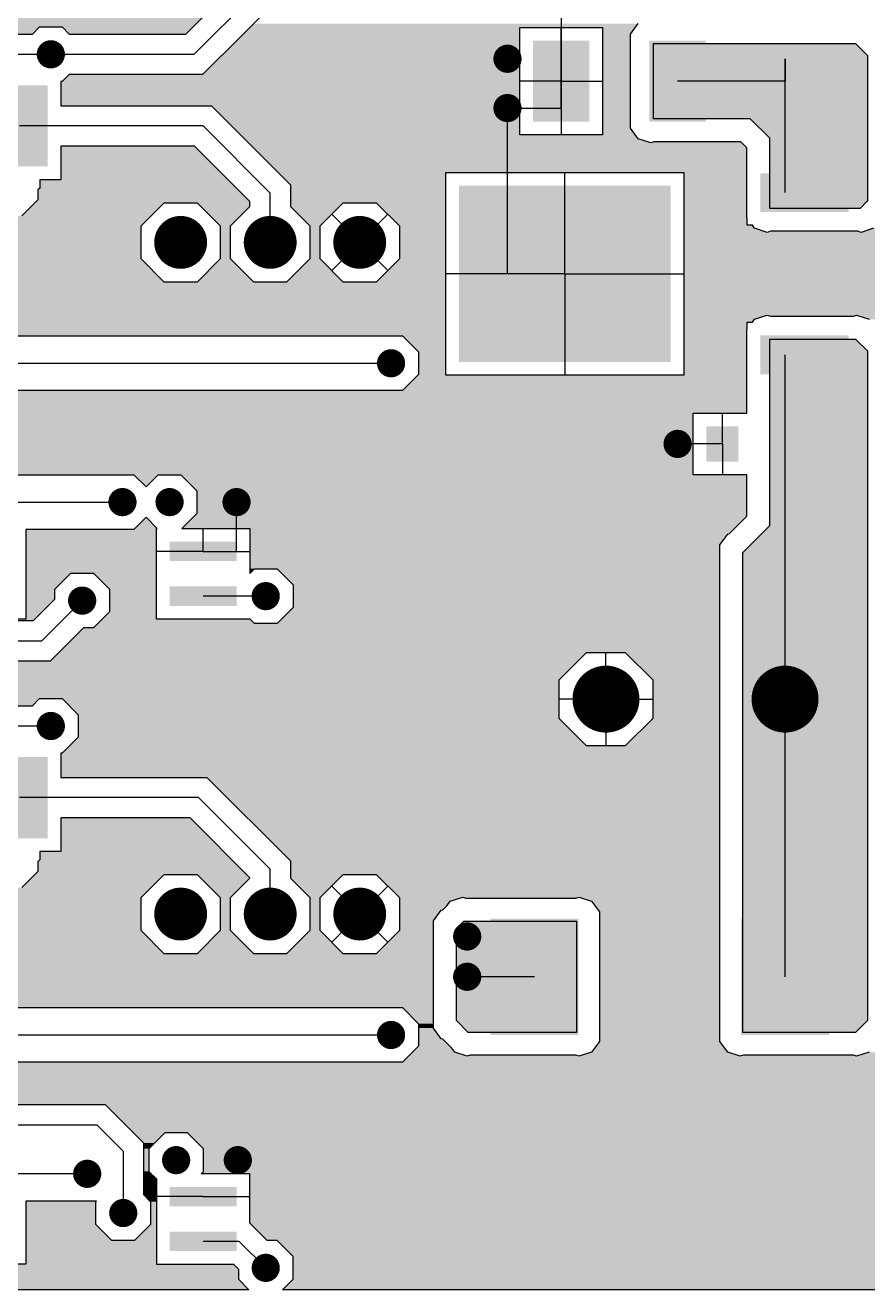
# Model space of a CAD drawing. Extents: x 295 to 953, y 10 to 290.
# Drawn here: x 783 to 822.5, y 91.3 to 150.5 of the extents above; entities that cross this region are included whole.
import ezdxf

# ---------------------------------------------------------------- set-up
doc = ezdxf.new("R2010")
doc.units = 0
doc.header["$LTSCALE"] = 5
doc.header["$MEASUREMENT"] = 0
doc.layers.get('0').update_dxf_attribs({"linetype": 'CONTINUOUS', "lineweight": 25})
doc.layers.add('L4-BOTTOM_GBR', color=6, linetype='CONTINUOUS')

msp = doc.modelspace()

# ---------------------------------------------------------------- linework, layer by layer
at = {"color": 7}
for points, const_width in [([(784.568, 149.122, -1), (783.908, 149.122, -1)], 0.66), ([(805.943, 148.913, -1), (805.283, 148.913, -1)], 0.66), ([(805.943, 146.608, -1), (805.283, 146.608, -1)], 0.66), ([(790.934, 140.321, -1), (789.697, 140.321, -1)], 1.238), ([(795.125, 140.321, -1), (793.888, 140.321, -1)], 1.238), ([(799.316, 140.321, -1), (798.079, 140.321, -1)], 1.238), ([(800.494, 134.663, -1), (799.834, 134.663, -1)], 0.66), ([(813.905, 130.891, -1), (813.245, 130.891, -1)], 0.66), ([(787.921, 128.167, -1), (787.261, 128.167, -1)], 0.66), ([(790.126, 128.167, -1), (789.466, 128.167, -1)], 0.66), ([(793.261, 128.167, -1), (792.601, 128.167, -1)], 0.66), ([(794.627, 123.767, -1), (793.967, 123.767, -1)], 0.66), ([(786.035, 123.557, -1), (785.375, 123.557, -1)], 0.66), ([(811.006, 118.947, -1), (809.439, 118.947, -1)], 1.567), ([(819.388, 118.947, -1), (817.821, 118.947, -1)], 1.567), ([(784.568, 117.69, -1), (783.908, 117.69, -1)], 0.66), ([(790.934, 108.889, -1), (789.697, 108.889, -1)], 1.238), ([(795.125, 108.889, -1), (793.888, 108.889, -1)], 1.238), ([(799.316, 108.889, -1), (798.079, 108.889, -1)], 1.238), ([(804.057, 107.841, -1), (803.397, 107.841, -1)], 0.66), ([(804.057, 105.955, -1), (803.397, 105.955, -1)], 0.66), ([(800.494, 103.231, -1), (799.834, 103.231, -1)], 0.66), ([(790.433, 97.375, -1), (789.773, 97.375, -1)], 0.66), ([(793.32, 97.375, -1), (792.66, 97.375, -1)], 0.66), ([(786.271, 96.735, -1), (785.611, 96.735, -1)], 0.66), ([(787.958, 94.9, -1), (787.298, 94.9, -1)], 0.66), ([(794.627, 92.334, -1), (793.967, 92.334, -1)], 0.66)]:
    msp.add_lwpolyline(points, format="xyb", close=True, dxfattribs=dict(at, const_width=const_width))
for points in [[(806.807, 149.762), (806.807, 145.968), (809.447, 149.762), (809.447, 145.968)], [(812.255, 149.762), (812.255, 145.968), (814.895, 149.762), (814.895, 145.968)], [(817.78, 149.655), (817.78, 148.17), (819.43, 149.655), (819.43, 148.17)], [(781.452, 147.667), (781.452, 143.872), (784.092, 147.667), (784.092, 143.872)], [(817.456, 143.557), (817.456, 141.742), (821.581, 143.557), (821.581, 141.742)], [(803.349, 142.979), (803.349, 134.729), (813.249, 142.979), (813.249, 134.729)], [(804.485, 139.755), (804.485, 137.953), (808.592, 139.755), (808.592, 137.953)], [(817.456, 135.967), (817.456, 134.152), (821.581, 135.967), (821.581, 134.152)], [(814.928, 131.716), (814.928, 130.066), (816.413, 131.716), (816.413, 130.066)], [(817.862, 131.716), (817.862, 130.066), (819.347, 131.716), (819.347, 130.066)], [(789.796, 126.316), (789.796, 125.408), (792.931, 126.316), (792.931, 125.408)], [(789.796, 124.221), (789.796, 123.313), (792.931, 124.221), (792.931, 123.313)], [(781.452, 116.234), (781.452, 112.439), (784.092, 116.234), (784.092, 112.439)], [(804.807, 108.677), (804.807, 103.233), (808.932, 108.677), (808.932, 103.233)], [(816.542, 108.677), (816.542, 103.233), (820.667, 108.677), (820.667, 103.233)], [(789.796, 96.121), (789.796, 95.213), (792.931, 96.121), (792.931, 95.213)], [(789.796, 94.025), (789.796, 93.118), (792.931, 94.025), (792.931, 93.118)]]:
    msp.add_solid(points, dxfattribs=at)
at = {"layer": 'L4-BOTTOM_GBR', "color": 7}
for p, q in [((798.278, 156.457), (790.944, 149.122)), ((798.671, 155.508), (791.337, 148.174)), ((790.551, 150.071), (793.271, 152.79)), ((808.127, 152.475), (808.127, 147.865)), ((783.379, 150.071), (783.709, 150.401)), ((783.709, 150.401), (784.768, 150.401)), ((784.768, 150.401), (785.098, 150.071)), ((806.188, 150.381), (810.066, 150.381)), ((806.188, 145.349), (806.188, 150.381)), ((808.127, 147.865), (808.127, 150.381)), ((810.066, 150.381), (810.066, 145.349)), ((811.369, 150.06), (811.732, 150.558)), ((774.835, 150.071), (783.379, 150.071)), ((785.098, 150.071), (790.551, 150.071)), ((811.369, 145.671), (811.369, 150.06)), ((775.228, 149.122), (784.238, 149.122)), ((784.238, 149.122), (790.944, 149.122)), ((812.442, 149.627), (821.906, 149.627)), ((812.442, 146.103), (812.442, 149.627)), ((821.906, 149.627), (822.462, 149.071)), ((818.611, 148.913), (818.605, 148.913)), ((818.605, 148.913), (818.605, 147.865)), ((818.611, 142.649), (818.611, 148.913)), ((822.462, 149.071), (822.462, 142.258)), ((785.098, 148.174), (784.768, 147.844)), ((791.337, 148.174), (785.098, 148.174)), ((784.71, 147.844), (784.71, 146.718)), ((784.768, 147.844), (784.71, 147.844)), ((808.127, 147.865), (806.188, 147.865)), ((808.127, 147.865), (808.127, 145.349)), ((808.127, 147.865), (810.066, 147.865)), ((808.127, 146.608), (808.127, 147.865)), ((818.605, 147.865), (813.575, 147.865)), ((784.71, 146.718), (791.756, 146.718)), ((791.756, 146.718), (795.455, 143.019)), ((805.613, 146.608), (808.127, 146.608)), ((805.613, 138.854), (805.613, 146.608)), ((791.363, 145.769), (782.772, 145.769)), ((791.363, 145.769), (794.506, 142.626)), ((811.732, 145.172), (811.369, 145.671)), ((816.979, 146.103), (812.442, 146.103)), ((817.89, 145.192), (816.979, 146.103)), ((810.066, 145.349), (806.188, 145.349)), ((812.318, 144.981), (811.732, 145.172)), ((812.468, 145.03), (812.318, 144.981)), ((816.536, 145.03), (812.468, 145.03)), ((816.818, 144.748), (816.536, 145.03)), ((817.89, 141.912), (817.89, 145.192)), ((784.71, 144.821), (784.71, 143.253)), ((790.97, 144.821), (784.71, 144.821)), ((793.558, 142.234), (790.97, 144.821)), ((816.818, 141.48), (816.818, 144.748)), ((783.72, 143.253), (783.72, 142.862)), ((784.71, 143.253), (783.72, 143.253)), ((802.73, 143.598), (813.867, 143.598)), ((802.73, 134.111), (802.73, 143.598)), ((808.299, 138.854), (808.299, 143.598)), ((813.867, 143.598), (813.867, 134.111)), ((783.72, 142.862), (783.631, 142.773)), ((783.631, 142.773), (783.631, 142.306)), ((794.506, 140.321), (794.506, 142.626)), ((795.455, 143.019), (795.455, 141.998)), ((783.631, 142.306), (782.882, 141.557)), ((788.459, 141.09), (789.546, 142.177)), ((789.546, 142.177), (791.084, 142.177)), ((791.084, 142.177), (792.172, 141.09)), ((793.558, 141.998), (793.558, 142.234)), ((796.841, 141.09), (797.928, 142.177)), ((797.928, 142.177), (799.466, 142.177)), ((799.466, 142.177), (800.554, 141.09)), ((822.462, 142.258), (822.116, 141.912)), ((792.65, 141.09), (793.558, 141.998)), ((795.455, 141.998), (796.363, 141.09)), ((798.697, 140.321), (797.384, 141.635)), ((798.697, 140.321), (800.009, 141.635)), ((816.837, 141.453), (816.818, 141.48)), ((816.837, 141.123), (816.837, 141.453)), ((822.116, 141.912), (817.89, 141.912)), ((788.459, 139.552), (788.459, 141.09)), ((792.172, 141.09), (792.172, 139.552)), ((792.65, 139.552), (792.65, 141.09)), ((796.363, 141.09), (796.363, 139.552)), ((796.841, 139.552), (796.841, 141.09)), ((800.554, 141.09), (800.554, 139.552)), ((817.077, 141.123), (816.837, 141.123)), ((817.181, 140.981), (817.077, 141.123)), ((817.766, 140.79), (817.181, 140.981)), ((817.917, 140.839), (817.766, 140.79)), ((822.017, 140.839), (817.917, 140.839)), ((822.167, 140.79), (822.017, 140.839)), ((822.753, 140.981), (822.167, 140.79)), ((798.697, 140.321), (797.384, 139.009)), ((798.697, 140.321), (800.009, 139.009)), ((789.546, 138.465), (788.459, 139.552)), ((792.172, 139.552), (791.084, 138.465)), ((793.737, 138.465), (792.65, 139.552)), ((796.363, 139.552), (795.275, 138.465)), ((797.928, 138.465), (796.841, 139.552)), ((800.554, 139.552), (799.466, 138.465)), ((791.084, 138.465), (789.546, 138.465)), ((795.275, 138.465), (793.737, 138.465)), ((799.466, 138.465), (797.928, 138.465)), ((808.299, 138.854), (802.73, 138.854)), ((805.659, 138.854), (805.613, 138.854)), ((808.299, 138.854), (808.299, 134.111)), ((808.299, 138.854), (813.867, 138.854)), ((817.077, 136.586), (817.181, 136.727)), ((817.181, 136.727), (817.766, 136.919)), ((817.766, 136.919), (817.917, 136.869)), ((817.917, 136.869), (821.807, 136.869)), ((821.807, 136.869), (821.957, 136.919)), ((821.957, 136.919), (822.543, 136.727)), ((816.818, 136.229), (816.837, 136.257)), ((816.818, 132.335), (816.818, 136.229)), ((816.837, 136.586), (817.077, 136.586)), ((816.837, 136.257), (816.837, 136.586)), ((775.548, 135.942), (800.694, 135.942)), ((800.694, 135.942), (801.443, 135.193)), ((817.89, 135.797), (821.906, 135.797)), ((817.89, 127.068), (817.89, 135.797)), ((821.906, 135.797), (822.462, 135.241)), ((801.443, 135.193), (801.443, 134.134)), ((818.605, 135.059), (818.611, 135.059)), ((818.605, 130.891), (818.605, 135.059)), ((822.462, 135.241), (822.462, 103.911)), ((775.018, 134.663), (800.164, 134.663)), ((801.443, 134.134), (800.694, 133.385)), ((813.867, 134.111), (802.73, 134.111)), ((800.694, 133.385), (774.489, 133.385)), ((814.31, 132.335), (816.818, 132.335)), ((814.31, 129.448), (814.31, 132.335)), ((815.671, 130.891), (815.671, 132.335)), ((815.671, 130.891), (813.575, 130.891)), ((815.671, 130.891), (814.31, 130.891)), ((815.671, 130.891), (815.671, 129.448)), ((818.605, 118.947), (818.605, 130.891)), ((780.538, 129.446), (788.121, 129.446)), ((788.121, 129.446), (788.693, 128.874)), ((788.693, 128.874), (789.266, 129.446)), ((789.266, 129.446), (790.325, 129.446)), ((790.325, 129.446), (791.074, 128.697)), ((816.818, 129.448), (814.31, 129.448)), ((816.818, 127.512), (816.818, 129.448)), ((791.074, 128.697), (791.074, 127.638)), ((779, 128.167), (787.591, 128.167)), ((792.931, 125.862), (792.931, 128.167)), ((788.693, 127.461), (788.121, 126.889)), ((789.22, 126.935), (788.693, 127.461)), ((791.074, 127.638), (790.372, 126.935)), ((815.999, 126.694), (816.818, 127.512)), ((783.072, 126.889), (783.072, 122.694)), ((788.121, 126.889), (783.072, 126.889)), ((789.177, 126.935), (789.22, 126.935)), ((789.177, 122.694), (789.177, 126.935)), ((790.372, 126.935), (793.549, 126.935)), ((791.363, 125.862), (791.363, 126.935)), ((793.549, 126.935), (793.549, 124.828)), ((815.56, 126.171), (815.923, 126.669)), ((815.923, 126.669), (815.999, 126.694)), ((816.633, 125.811), (817.89, 127.068)), ((815.56, 102.922), (815.56, 126.171)), ((791.363, 125.862), (789.177, 125.862)), ((791.363, 125.862), (793.549, 125.862)), ((791.363, 125.862), (792.931, 125.862)), ((816.633, 103.355), (816.633, 125.811)), ((793.549, 124.828), (793.767, 125.045)), ((793.767, 125.045), (794.826, 125.045)), ((794.826, 125.045), (795.576, 124.296)), ((784.427, 124.087), (785.176, 124.836)), ((785.176, 124.836), (786.235, 124.836)), ((786.235, 124.836), (786.984, 124.087)), ((795.576, 124.296), (795.576, 123.237)), ((784.427, 123.62), (784.427, 124.087)), ((786.984, 124.087), (786.984, 123.028)), ((794.297, 123.767), (791.363, 123.767)), ((783.427, 122.62), (784.427, 123.62)), ((785.705, 123.557), (783.819, 121.671)), ((795.576, 123.237), (794.826, 122.488)), ((777.218, 122.62), (783.427, 122.62)), ((783.072, 122.694), (778.699, 122.694)), ((786.984, 123.028), (786.235, 122.278)), ((793.549, 122.694), (789.177, 122.694)), ((793.549, 122.706), (793.549, 122.694)), ((793.767, 122.488), (793.549, 122.706)), ((794.826, 122.488), (793.767, 122.488)), ((785.768, 122.278), (784.212, 120.722)), ((786.235, 122.278), (785.768, 122.278)), ((771.665, 121.671), (783.819, 121.671)), ((784.212, 120.722), (771.273, 120.722)), ((808.036, 119.853), (809.317, 121.133)), ((809.317, 121.133), (811.128, 121.133)), ((810.223, 118.947), (810.223, 121.133)), ((811.128, 121.133), (812.409, 119.853)), ((808.036, 118.041), (808.036, 119.853)), ((812.409, 119.853), (812.409, 118.041)), ((783.379, 118.639), (783.709, 118.969)), ((783.709, 118.969), (784.768, 118.969)), ((784.768, 118.969), (785.517, 118.219)), ((810.223, 118.947), (808.036, 118.947)), ((810.223, 118.947), (810.223, 116.761)), ((810.223, 118.947), (812.409, 118.947)), ((818.605, 105.955), (818.605, 118.947)), ((774.835, 118.639), (783.379, 118.639)), ((785.517, 118.219), (785.517, 117.16)), ((809.317, 116.761), (808.036, 118.041)), ((812.409, 118.041), (811.128, 116.761)), ((775.228, 117.69), (784.238, 117.69)), ((785.517, 117.16), (784.768, 116.411)), ((811.128, 116.761), (809.317, 116.761)), ((784.71, 116.411), (784.71, 115.286)), ((784.768, 116.411), (784.71, 116.411)), ((784.71, 115.286), (791.546, 115.286)), ((791.546, 115.286), (795.455, 111.377)), ((791.154, 114.337), (782.772, 114.337)), ((791.154, 114.337), (794.506, 110.984)), ((784.71, 113.388), (784.71, 111.821)), ((790.761, 113.388), (784.71, 113.388)), ((793.558, 110.591), (790.761, 113.388)), ((783.72, 111.43), (783.631, 111.341)), ((783.631, 111.341), (783.631, 110.874)), ((783.72, 111.821), (783.72, 111.43)), ((784.71, 111.821), (783.72, 111.821)), ((795.455, 111.377), (795.455, 110.565)), ((783.631, 110.874), (782.882, 110.125)), ((788.459, 109.658), (789.546, 110.745)), ((789.546, 110.745), (791.084, 110.745)), ((791.084, 110.745), (792.172, 109.658)), ((794.506, 108.889), (794.506, 110.984)), ((796.841, 109.658), (797.928, 110.745)), ((797.928, 110.745), (799.466, 110.745)), ((799.466, 110.745), (800.554, 109.658)), ((792.65, 109.658), (793.558, 110.565)), ((793.558, 110.565), (793.558, 110.591)), ((795.455, 110.565), (796.363, 109.658)), ((798.697, 108.889), (797.384, 110.202)), ((798.697, 108.889), (800.009, 110.202)), ((788.459, 108.12), (788.459, 109.658)), ((792.172, 109.658), (792.172, 108.12)), ((792.65, 108.12), (792.65, 109.658)), ((796.363, 109.658), (796.363, 108.12)), ((796.841, 108.12), (796.841, 109.658)), ((800.554, 109.658), (800.554, 108.12)), ((802.793, 109.298), (802.931, 109.486)), ((802.931, 109.486), (803.517, 109.677)), ((803.517, 109.677), (803.667, 109.628)), ((803.667, 109.628), (808.815, 109.628)), ((808.815, 109.628), (808.965, 109.677)), ((808.965, 109.677), (809.551, 109.486)), ((809.551, 109.486), (809.914, 108.988)), ((798.697, 108.889), (797.384, 107.577)), ((798.697, 108.889), (800.009, 107.577)), ((802.149, 108.569), (802.512, 109.067)), ((802.512, 109.067), (802.588, 109.092)), ((802.588, 109.092), (802.793, 109.298)), ((809.914, 108.988), (809.914, 102.922)), ((802.149, 103.551), (802.149, 108.569)), ((803.222, 108.209), (803.568, 108.555)), ((803.568, 108.555), (808.842, 108.555)), ((808.842, 108.555), (808.842, 103.355)), ((789.546, 107.032), (788.459, 108.12)), ((792.172, 108.12), (791.084, 107.032)), ((793.737, 107.032), (792.65, 108.12)), ((796.363, 108.12), (795.275, 107.032)), ((797.928, 107.032), (796.841, 108.12)), ((800.554, 108.12), (799.466, 107.032)), ((803.222, 103.911), (803.222, 108.209)), ((791.084, 107.032), (789.546, 107.032)), ((795.275, 107.032), (793.737, 107.032)), ((799.466, 107.032), (797.928, 107.032)), ((806.87, 105.955), (803.727, 105.955)), ((775.548, 104.51), (800.694, 104.51)), ((800.694, 104.51), (801.443, 103.76)), ((801.443, 103.76), (801.443, 102.701)), ((802.512, 103.053), (802.149, 103.551)), ((803.778, 103.355), (803.222, 103.911)), ((822.462, 103.911), (821.906, 103.355)), ((775.018, 103.231), (800.164, 103.231)), ((802.588, 103.028), (802.512, 103.053)), ((803.002, 102.612), (802.588, 103.028)), ((808.842, 103.355), (803.778, 103.355)), ((821.906, 103.355), (816.633, 103.355)), ((801.443, 102.701), (800.694, 101.952)), ((803.141, 102.424), (803.002, 102.612)), ((803.727, 102.233), (803.141, 102.424)), ((809.551, 102.424), (808.965, 102.233)), ((809.914, 102.922), (809.551, 102.424)), ((815.923, 102.424), (815.56, 102.922)), ((816.509, 102.233), (815.923, 102.424)), ((822.543, 102.424), (821.957, 102.233)), ((800.694, 101.952), (774.489, 101.952)), ((803.877, 102.282), (803.727, 102.233)), ((808.815, 102.282), (803.877, 102.282)), ((808.965, 102.233), (808.815, 102.282)), ((816.659, 102.282), (816.509, 102.233)), ((821.807, 102.282), (816.659, 102.282)), ((821.957, 102.233), (821.807, 102.282)), ((770.845, 99.974), (786.783, 99.974)), ((786.783, 99.974), (788.576, 98.18)), ((771.238, 99.025), (786.39, 99.025)), ((787.628, 97.787), (786.39, 99.025)), ((789.573, 98.654), (788.824, 97.905)), ((790.632, 98.654), (789.573, 98.654)), ((791.381, 97.905), (790.632, 98.654)), ((787.628, 97.787), (787.628, 94.9)), ((788.576, 98.18), (788.576, 95.76)), ((788.824, 97.905), (788.824, 96.845)), ((791.381, 96.845), (791.381, 97.905)), ((785.941, 96.735), (779, 96.735)), ((788.824, 96.845), (789.177, 96.492)), ((789.177, 96.492), (789.177, 92.499)), ((791.276, 96.74), (791.381, 96.845)), ((793.549, 96.74), (791.276, 96.74)), ((793.549, 94.423), (793.549, 96.74)), ((783.072, 95.456), (783.072, 92.499)), ((786.375, 95.456), (783.072, 95.456)), ((786.349, 95.43), (786.375, 95.456)), ((786.349, 94.37), (786.349, 95.43)), ((788.576, 95.76), (788.906, 95.43)), ((788.906, 95.43), (788.906, 94.37)), ((791.363, 95.667), (789.177, 95.667)), ((791.363, 95.667), (793.549, 95.667)), ((787.098, 93.621), (786.349, 94.37)), ((788.906, 94.37), (788.157, 93.621)), ((794.36, 93.613), (793.549, 94.423)), ((788.157, 93.621), (787.098, 93.621)), ((793.059, 93.572), (791.363, 93.572)), ((794.297, 92.334), (793.059, 93.572)), ((794.826, 93.613), (794.36, 93.613)), ((795.576, 92.864), (794.826, 93.613)), ((783.072, 92.499), (778.699, 92.499)), ((789.177, 92.499), (792.79, 92.499)), ((792.79, 92.499), (793.018, 92.272)), ((795.576, 91.805), (795.576, 92.864)), ((793.018, 92.272), (793.018, 91.805)), ((793.018, 91.805), (793.511, 91.311)), ((795.082, 91.311), (795.576, 91.805)), ((793.511, 91.311), (761.554, 91.311)), ((853.916, 91.311), (795.082, 91.311))]:
    msp.add_line(p, q, dxfattribs=at)
for points in [[(790.881, 150.401), (792.515, 152.035), (716.197, 150.401), (714.564, 152.035)], [(783.379, 150.071), (783.709, 150.401), (716.527, 150.071), (716.197, 150.401)], [(790.881, 150.401), (790.881, 150.401), (784.768, 150.401), (783.709, 150.401)], [(790.551, 150.071), (790.881, 150.401), (785.098, 150.071), (784.768, 150.401)], [(806.188, 148.174), (806.188, 150.381), (791.337, 148.174), (793.544, 150.381)], [(811.604, 150.381), (811.732, 150.558), (793.544, 150.381), (793.721, 150.558)], [(811.604, 150.381), (811.604, 150.381), (810.066, 150.381), (806.188, 150.381)], [(811.369, 150.06), (811.604, 150.381), (810.066, 150.06), (810.066, 150.381)], [(811.369, 145.671), (811.369, 150.06), (810.066, 145.671), (810.066, 150.06)], [(822.462, 149.071), (821.906, 149.627), (812.442, 149.071), (812.442, 149.627)], [(821.906, 149.627), (821.906, 149.627), (812.442, 149.627), (821.906, 149.627)], [(822.462, 146.103), (822.462, 149.071), (812.442, 146.103), (812.442, 149.071)], [(806.188, 147.844), (806.188, 148.174), (784.768, 147.844), (785.098, 148.174)], [(806.188, 148.174), (806.188, 148.174), (785.098, 148.174), (791.337, 148.174)], [(806.188, 146.718), (806.188, 147.844), (784.71, 146.718), (784.71, 147.844)], [(806.188, 147.844), (806.188, 147.844), (784.71, 147.844), (784.768, 147.844)], [(806.188, 146.718), (806.188, 146.718), (791.756, 146.718), (784.71, 146.718)], [(806.188, 145.349), (806.188, 146.718), (793.125, 145.349), (791.756, 146.718)], [(811.604, 145.349), (811.369, 145.671), (810.066, 145.349), (810.066, 145.671)], [(822.462, 146.103), (822.462, 146.103), (816.979, 146.103), (812.442, 146.103)], [(822.462, 145.192), (822.462, 146.103), (817.89, 145.192), (816.979, 146.103)], [(811.732, 145.172), (811.604, 145.349), (793.302, 145.172), (793.125, 145.349)], [(812.318, 144.981), (811.732, 145.172), (793.493, 144.981), (793.302, 145.172)], [(816.818, 144.748), (816.585, 144.981), (793.726, 144.748), (793.493, 144.981)], [(816.585, 144.981), (816.536, 145.03), (812.318, 144.981), (812.468, 145.03)], [(816.536, 145.03), (816.536, 145.03), (812.468, 145.03), (816.536, 145.03)], [(822.462, 142.258), (822.462, 145.192), (817.89, 142.258), (817.89, 145.192)], [(792.538, 143.253), (790.97, 144.821), (784.71, 143.253), (784.71, 144.821)], [(790.97, 144.821), (790.97, 144.821), (784.71, 144.821), (789.546, 144.821)], [(790.97, 144.821), (790.97, 144.821), (789.546, 144.821), (790.97, 144.821)], [(816.818, 143.598), (816.818, 144.748), (794.876, 143.598), (793.726, 144.748)], [(792.929, 142.862), (792.538, 143.253), (783.72, 142.862), (783.72, 143.253)], [(792.538, 143.253), (792.538, 143.253), (783.72, 143.253), (784.71, 143.253)], [(802.73, 143.019), (802.73, 143.598), (795.455, 143.019), (794.876, 143.598)], [(816.818, 143.598), (816.818, 143.598), (813.867, 143.598), (802.73, 143.598)], [(816.818, 141.48), (816.818, 143.598), (813.867, 141.48), (813.867, 143.598)], [(793.018, 142.773), (792.929, 142.862), (783.631, 142.773), (783.72, 142.862)], [(793.485, 142.306), (793.018, 142.773), (783.631, 142.306), (783.631, 142.773)], [(802.73, 142.177), (802.73, 143.019), (795.455, 142.177), (795.455, 143.019)], [(788.926, 141.557), (789.546, 142.177), (782.882, 141.557), (783.503, 142.177)], [(793.558, 142.177), (793.558, 142.234), (783.503, 142.177), (783.559, 142.234)], [(793.558, 142.234), (793.485, 142.306), (783.559, 142.234), (783.631, 142.306)], [(793.558, 142.177), (793.558, 142.177), (791.084, 142.177), (789.546, 142.177)], [(793.558, 141.998), (793.558, 142.177), (791.264, 141.998), (791.084, 142.177)], [(797.749, 141.998), (797.928, 142.177), (795.455, 141.998), (795.455, 142.177)], [(802.73, 142.177), (802.73, 142.177), (799.466, 142.177), (797.928, 142.177)], [(802.73, 141.09), (802.73, 142.177), (800.554, 141.09), (799.466, 142.177)], [(822.116, 141.912), (822.462, 142.258), (817.89, 141.912), (817.89, 142.258)], [(788.459, 141.09), (788.926, 141.557), (774.621, 141.09), (774.621, 141.557)], [(792.65, 141.09), (793.558, 141.998), (792.172, 141.09), (791.264, 141.998)], [(796.841, 141.09), (797.749, 141.998), (796.363, 141.09), (795.455, 141.998)], [(816.837, 141.453), (816.818, 141.48), (813.867, 141.453), (813.867, 141.48)], [(816.837, 141.123), (816.837, 141.453), (813.867, 141.123), (813.867, 141.453)], [(788.459, 139.552), (788.459, 141.09), (774.621, 139.552), (774.621, 141.09)], [(792.65, 139.552), (792.65, 141.09), (792.172, 139.552), (792.172, 141.09)], [(796.841, 139.552), (796.841, 141.09), (796.363, 139.552), (796.363, 141.09)], [(802.73, 139.552), (802.73, 141.09), (800.554, 139.552), (800.554, 141.09)], [(817.181, 140.981), (817.077, 141.123), (813.867, 140.981), (813.867, 141.123)], [(817.766, 140.79), (817.181, 140.981), (813.867, 140.79), (813.867, 140.981)], [(822.167, 140.79), (822.017, 140.839), (817.767, 140.79), (817.917, 140.839)], [(822.017, 140.839), (822.017, 140.839), (817.917, 140.839), (822.017, 140.839)], [(825.828, 140.79), (825.828, 140.981), (822.167, 140.79), (822.753, 140.981)], [(825.828, 136.919), (825.828, 140.79), (813.867, 136.919), (813.867, 140.79)], [(825.828, 140.79), (825.828, 140.79), (817.766, 140.79), (817.767, 140.79)], [(789.546, 138.465), (788.459, 139.552), (774.621, 138.465), (774.621, 139.552)], [(793.737, 138.465), (792.65, 139.552), (791.084, 138.465), (792.172, 139.552)], [(797.928, 138.465), (796.841, 139.552), (795.275, 138.465), (796.363, 139.552)], [(802.73, 138.465), (802.73, 139.552), (799.466, 138.465), (800.554, 139.552)], [(802.73, 136.869), (802.73, 138.465), (774.621, 136.869), (774.621, 138.465)], [(802.73, 135.942), (802.73, 136.869), (775.548, 135.942), (774.621, 136.869)], [(817.181, 136.727), (817.766, 136.919), (813.867, 136.727), (813.867, 136.919)], [(817.077, 136.586), (817.181, 136.727), (813.867, 136.586), (813.867, 136.727)], [(821.807, 136.869), (821.957, 136.919), (817.917, 136.869), (817.766, 136.919)], [(825.828, 136.727), (825.828, 136.919), (822.543, 136.727), (821.957, 136.919)], [(816.837, 136.257), (816.838, 136.586), (813.867, 136.257), (813.867, 136.586)], [(816.818, 136.229), (816.837, 136.257), (813.867, 136.229), (813.867, 136.257)], [(816.818, 134.111), (816.818, 136.229), (813.867, 134.111), (813.867, 136.229)], [(802.73, 135.942), (802.73, 135.942), (800.694, 135.942), (775.548, 135.942)], [(802.73, 135.193), (802.73, 135.942), (801.443, 135.193), (800.694, 135.942)], [(822.462, 135.241), (821.906, 135.797), (817.89, 135.241), (817.89, 135.797)], [(821.906, 135.797), (821.906, 135.797), (817.89, 135.797), (821.906, 135.797)], [(802.73, 134.134), (802.73, 135.193), (801.443, 134.134), (801.443, 135.193)], [(822.462, 127.068), (822.462, 135.241), (817.89, 127.068), (817.89, 135.241)], [(816.818, 133.385), (816.818, 134.111), (800.694, 133.385), (801.42, 134.111)], [(802.73, 134.111), (802.73, 134.134), (801.42, 134.111), (801.443, 134.134)], [(816.818, 134.111), (816.818, 134.111), (809.317, 134.111), (813.867, 134.111)], [(816.818, 132.667), (816.818, 133.385), (769.172, 132.667), (769.172, 133.385)], [(816.818, 133.385), (816.818, 133.385), (797.928, 133.385), (800.694, 133.385)], [(816.818, 132.337), (816.818, 132.667), (768.842, 132.337), (769.172, 132.667)], [(816.818, 132.335), (816.818, 132.337), (768.842, 132.335), (768.842, 132.337)], [(814.31, 131.546), (814.31, 132.335), (768.842, 131.546), (768.842, 132.335)], [(814.31, 131.33), (814.31, 131.546), (768.626, 131.33), (768.842, 131.546)], [(814.31, 129.867), (814.31, 131.33), (768.626, 129.867), (768.626, 131.33)], [(814.31, 129.794), (814.31, 129.867), (764.156, 129.794), (764.229, 129.867)], [(814.31, 129.867), (814.31, 129.867), (764.229, 129.867), (765.692, 129.867)], [(814.31, 129.603), (814.31, 129.794), (780.424, 129.603), (779.838, 129.794)], [(814.31, 129.448), (814.31, 129.603), (780.536, 129.448), (780.424, 129.603)], [(816.818, 129.446), (816.818, 129.448), (780.538, 129.446), (780.536, 129.448)], [(789.266, 129.446), (789.266, 129.446), (788.121, 129.446), (780.538, 129.446)], [(788.693, 128.874), (789.266, 129.446), (788.693, 128.874), (788.121, 129.446)], [(816.818, 129.446), (816.818, 129.446), (790.325, 129.446), (789.266, 129.446)], [(816.818, 128.697), (816.818, 129.446), (791.074, 128.697), (790.325, 129.446)], [(816.818, 127.638), (816.818, 128.697), (791.074, 127.638), (791.074, 128.697)], [(789.22, 126.935), (788.693, 127.461), (788.167, 126.935), (788.693, 127.461)], [(816.24, 126.935), (816.818, 127.512), (790.372, 126.935), (790.949, 127.512)], [(816.818, 127.512), (816.818, 127.638), (790.949, 127.512), (791.074, 127.638)], [(789.177, 124.836), (789.177, 126.889), (783.072, 124.836), (783.072, 126.889)], [(789.177, 126.889), (789.177, 126.889), (783.072, 126.889), (788.121, 126.889)], [(789.177, 126.889), (789.177, 126.935), (788.121, 126.889), (788.167, 126.935)], [(816.24, 126.935), (816.24, 126.935), (793.549, 126.935), (790.372, 126.935)], [(815.999, 126.694), (816.24, 126.935), (793.549, 126.694), (793.549, 126.935)], [(815.923, 126.669), (815.999, 126.694), (793.549, 126.669), (793.549, 126.694)], [(815.56, 126.171), (815.923, 126.669), (793.549, 126.171), (793.549, 126.669)], [(822.462, 125.811), (822.462, 127.068), (816.633, 125.811), (817.89, 127.068)], [(815.56, 125.045), (815.56, 126.171), (793.549, 125.045), (793.549, 126.171)], [(822.462, 103.911), (822.462, 125.811), (816.633, 103.911), (816.633, 125.811)], [(793.549, 124.828), (793.767, 125.045), (793.549, 124.828), (793.549, 125.045)], [(815.56, 125.045), (815.56, 125.045), (794.826, 125.045), (793.767, 125.045)], [(815.56, 124.296), (815.56, 125.045), (795.576, 124.296), (794.826, 125.045)], [(784.427, 124.087), (785.176, 124.836), (783.072, 124.087), (783.072, 124.836)], [(789.177, 124.836), (789.177, 124.836), (786.235, 124.836), (785.176, 124.836)], [(789.177, 124.087), (789.177, 124.836), (786.984, 124.087), (786.235, 124.836)], [(815.56, 123.237), (815.56, 124.296), (795.576, 123.237), (795.576, 124.296)], [(784.427, 123.62), (784.427, 124.087), (783.072, 123.62), (783.072, 124.087)], [(789.177, 123.028), (789.177, 124.087), (786.984, 123.028), (786.984, 124.087)], [(783.501, 122.694), (784.427, 123.62), (783.072, 122.694), (783.072, 123.62)], [(815.56, 122.488), (815.56, 123.237), (794.826, 122.488), (795.576, 123.237)], [(783.427, 122.62), (783.501, 122.694), (777.218, 122.62), (777.218, 122.694)], [(815.56, 122.278), (815.56, 122.488), (786.235, 122.278), (786.444, 122.488)], [(793.767, 122.488), (793.561, 122.694), (786.444, 122.488), (786.651, 122.694)], [(789.177, 122.694), (789.177, 123.028), (786.651, 122.694), (786.984, 123.028)], [(793.561, 122.694), (793.549, 122.706), (793.549, 122.694), (793.549, 122.706)], [(815.56, 121.133), (815.56, 122.278), (784.623, 121.133), (785.768, 122.278)], [(815.56, 122.278), (815.56, 122.278), (785.768, 122.278), (786.235, 122.278)], [(808.786, 120.602), (808.906, 120.722), (762.556, 120.602), (762.676, 120.722)], [(808.906, 120.722), (808.906, 120.722), (783.709, 120.722), (784.212, 120.722)], [(808.906, 120.722), (809.317, 121.133), (784.212, 120.722), (784.623, 121.133)], [(815.56, 121.133), (815.56, 121.133), (811.128, 121.133), (809.317, 121.133)], [(815.56, 119.853), (815.56, 121.133), (812.409, 119.853), (811.128, 121.133)], [(808.036, 119.853), (808.741, 120.557), (718.55, 119.853), (718.55, 120.557)], [(808.741, 120.557), (808.741, 120.558), (758.144, 120.557), (758.297, 120.558)], [(808.741, 120.558), (808.786, 120.602), (758.297, 120.558), (758.342, 120.602)], [(808.036, 118.969), (808.036, 119.853), (718.55, 118.969), (718.55, 119.853)], [(815.56, 118.041), (815.56, 119.853), (812.409, 118.041), (812.409, 119.853)], [(783.379, 118.639), (783.709, 118.969), (718.55, 118.639), (718.55, 118.969)], [(808.036, 118.969), (808.036, 118.969), (784.768, 118.969), (783.709, 118.969)], [(808.036, 118.219), (808.036, 118.969), (785.517, 118.219), (784.768, 118.969)], [(808.036, 118.041), (808.036, 118.219), (785.517, 118.041), (785.517, 118.219)], [(808.918, 117.16), (808.036, 118.041), (785.517, 117.16), (785.517, 118.041)], [(815.56, 116.761), (815.56, 118.041), (811.128, 116.761), (812.409, 118.041)], [(809.317, 116.761), (808.918, 117.16), (785.118, 116.761), (785.517, 117.16)], [(815.56, 116.411), (815.56, 116.761), (784.768, 116.411), (785.118, 116.761)], [(815.56, 115.286), (815.56, 116.411), (784.71, 115.286), (784.71, 116.411)], [(815.56, 116.411), (815.56, 116.411), (784.71, 116.411), (784.768, 116.411)], [(815.56, 115.286), (815.56, 115.286), (791.546, 115.286), (784.71, 115.286)], [(815.56, 111.377), (815.56, 115.286), (795.455, 111.377), (791.546, 115.286)], [(792.328, 111.821), (790.761, 113.388), (784.71, 111.821), (784.71, 113.388)], [(790.761, 113.388), (790.761, 113.388), (784.71, 113.388), (789.546, 113.388)], [(790.761, 113.388), (790.761, 113.388), (789.546, 113.388), (790.761, 113.388)], [(792.809, 111.341), (792.719, 111.43), (783.631, 111.341), (783.72, 111.43)], [(793.276, 110.874), (792.809, 111.341), (783.631, 110.874), (783.631, 111.341)], [(792.719, 111.43), (792.328, 111.821), (783.72, 111.43), (783.72, 111.821)], [(792.328, 111.821), (792.328, 111.821), (783.72, 111.821), (784.71, 111.821)], [(815.56, 110.745), (815.56, 111.377), (795.455, 110.745), (795.455, 111.377)], [(788.926, 110.125), (789.546, 110.745), (782.882, 110.125), (783.503, 110.745)], [(793.404, 110.745), (793.276, 110.874), (783.503, 110.745), (783.631, 110.874)], [(793.404, 110.745), (793.404, 110.745), (791.084, 110.745), (789.546, 110.745)], [(793.558, 110.591), (793.404, 110.745), (791.238, 110.591), (791.084, 110.745)], [(797.749, 110.565), (797.928, 110.745), (795.455, 110.565), (795.455, 110.745)], [(815.56, 110.745), (815.56, 110.745), (799.466, 110.745), (797.928, 110.745)], [(815.56, 109.677), (815.56, 110.745), (800.534, 109.677), (799.466, 110.745)], [(788.459, 109.658), (788.926, 110.125), (774.621, 109.658), (774.621, 110.125)], [(793.558, 110.565), (793.558, 110.591), (791.264, 110.565), (791.238, 110.591)], [(792.65, 109.658), (793.558, 110.565), (792.172, 109.658), (791.264, 110.565)], [(796.841, 109.658), (797.749, 110.565), (796.363, 109.658), (795.455, 110.565)], [(788.459, 108.12), (788.459, 109.658), (774.621, 108.12), (774.621, 109.658)], [(792.65, 108.12), (792.65, 109.658), (792.172, 108.12), (792.172, 109.658)], [(796.841, 108.12), (796.841, 109.658), (796.363, 108.12), (796.363, 109.658)], [(803.456, 109.658), (803.517, 109.677), (800.554, 109.658), (800.534, 109.677)], [(802.931, 109.486), (803.456, 109.658), (800.554, 109.486), (800.554, 109.658)], [(802.793, 109.298), (802.931, 109.486), (800.554, 109.298), (800.554, 109.486)], [(808.815, 109.628), (808.965, 109.677), (803.667, 109.628), (803.517, 109.677)], [(815.56, 109.486), (815.56, 109.677), (809.551, 109.486), (808.965, 109.677)], [(815.56, 108.988), (815.56, 109.486), (809.914, 108.988), (809.551, 109.486)], [(802.588, 109.092), (802.793, 109.298), (800.554, 109.092), (800.554, 109.298)], [(802.512, 109.067), (802.588, 109.092), (800.554, 109.067), (800.554, 109.092)], [(802.149, 108.569), (802.512, 109.067), (800.554, 108.569), (800.554, 109.067)], [(815.56, 102.922), (815.56, 108.988), (809.914, 102.922), (809.914, 108.988)], [(802.149, 108.12), (802.149, 108.569), (800.554, 108.12), (800.554, 108.569)], [(808.842, 108.209), (808.842, 108.555), (803.222, 108.209), (803.568, 108.555)], [(808.842, 108.555), (808.842, 108.555), (803.568, 108.555), (808.842, 108.555)], [(789.546, 107.032), (788.459, 108.12), (774.621, 107.032), (774.621, 108.12)], [(793.737, 107.032), (792.65, 108.12), (791.084, 107.032), (792.172, 108.12)], [(797.928, 107.032), (796.841, 108.12), (795.275, 107.032), (796.363, 108.12)], [(802.149, 107.032), (802.149, 108.12), (799.466, 107.032), (800.554, 108.12)], [(808.842, 103.911), (808.842, 108.209), (803.222, 103.911), (803.222, 108.209)], [(802.149, 105.437), (802.149, 107.032), (774.621, 105.437), (774.621, 107.032)], [(802.149, 104.51), (802.149, 105.437), (775.548, 104.51), (774.621, 105.437)], [(802.149, 104.51), (802.149, 104.51), (800.694, 104.51), (775.548, 104.51)], [(802.149, 103.76), (802.149, 104.51), (801.443, 103.76), (800.694, 104.51)], [(802.149, 103.551), (802.149, 103.76), (801.443, 103.551), (801.443, 103.76)], [(802.512, 103.053), (802.149, 103.551), (801.443, 103.053), (801.443, 103.551)], [(808.842, 103.355), (808.842, 103.911), (803.778, 103.355), (803.222, 103.911)], [(821.906, 103.355), (822.462, 103.911), (816.633, 103.355), (816.633, 103.911)], [(802.588, 103.028), (802.512, 103.053), (801.443, 103.028), (801.443, 103.053)], [(802.914, 102.701), (802.588, 103.028), (801.443, 102.701), (801.443, 103.028)], [(803.727, 102.233), (803.141, 102.424), (800.974, 102.233), (801.166, 102.424)], [(803.141, 102.424), (803.002, 102.612), (801.166, 102.424), (801.354, 102.612)], [(803.002, 102.612), (802.914, 102.701), (801.354, 102.612), (801.443, 102.701)], [(816.509, 102.233), (815.923, 102.424), (808.965, 102.233), (809.551, 102.424)], [(815.923, 102.424), (815.56, 102.922), (809.551, 102.424), (809.914, 102.922)], [(860.929, 102.233), (860.929, 102.424), (821.957, 102.233), (822.543, 102.424)], [(860.929, 101.31), (860.929, 101.952), (769.248, 101.31), (769.89, 101.952)], [(860.929, 101.952), (860.929, 102.233), (800.694, 101.952), (800.974, 102.233)], [(808.965, 102.233), (808.815, 102.282), (803.727, 102.233), (803.877, 102.282)], [(808.815, 102.282), (808.815, 102.282), (803.877, 102.282), (808.815, 102.282)], [(821.957, 102.233), (821.807, 102.282), (816.509, 102.233), (816.659, 102.282)], [(821.807, 102.282), (821.807, 102.282), (816.659, 102.282), (821.807, 102.282)], [(860.929, 101.107), (860.929, 101.31), (768.593, 101.107), (768.796, 101.31)], [(860.929, 101.31), (860.929, 101.31), (768.796, 101.31), (769.248, 101.31)], [(860.929, 100.914), (860.929, 101.107), (768.593, 100.914), (768.593, 101.107)], [(853.916, 99.974), (853.916, 100.914), (768.593, 99.974), (768.593, 100.914)], [(853.916, 99.974), (853.916, 99.974), (786.783, 99.974), (770.845, 99.974)], [(853.916, 98.654), (853.916, 99.974), (788.103, 98.654), (786.783, 99.974)], [(789.099, 98.18), (789.573, 98.654), (788.576, 98.18), (788.103, 98.654)], [(853.916, 98.654), (853.916, 98.654), (790.632, 98.654), (789.573, 98.654)], [(853.916, 97.905), (853.916, 98.654), (791.381, 97.905), (790.632, 98.654)], [(788.824, 97.905), (789.099, 98.18), (788.576, 97.905), (788.576, 98.18)], [(788.824, 96.845), (788.824, 97.905), (788.576, 96.845), (788.576, 97.905)], [(853.916, 96.845), (853.916, 97.905), (791.381, 96.845), (791.381, 97.905)], [(789.177, 96.492), (788.824, 96.845), (788.576, 96.492), (788.576, 96.845)], [(789.177, 95.76), (789.177, 96.492), (788.576, 95.76), (788.576, 96.492)], [(853.916, 96.74), (853.916, 96.845), (791.276, 96.74), (791.381, 96.845)], [(853.916, 96.74), (853.916, 96.74), (793.549, 96.74), (791.276, 96.74)], [(853.916, 94.423), (853.916, 96.74), (793.549, 94.423), (793.549, 96.74)], [(786.349, 95.43), (786.375, 95.456), (783.072, 95.43), (783.072, 95.456)], [(786.375, 95.456), (786.375, 95.456), (783.072, 95.456), (786.375, 95.456)], [(786.349, 94.37), (786.349, 95.43), (783.072, 94.37), (783.072, 95.43)], [(789.177, 95.43), (789.177, 95.76), (788.906, 95.43), (788.576, 95.76)], [(789.177, 94.37), (789.177, 95.43), (788.906, 94.37), (788.906, 95.43)], [(787.098, 93.621), (786.349, 94.37), (783.072, 93.621), (783.072, 94.37)], [(789.177, 93.621), (789.177, 94.37), (788.157, 93.621), (788.906, 94.37)], [(853.916, 93.613), (853.916, 94.423), (794.36, 93.613), (793.549, 94.423)], [(789.177, 92.499), (789.177, 93.621), (783.072, 92.499), (783.072, 93.621)], [(853.916, 93.613), (853.916, 93.613), (794.826, 93.613), (794.36, 93.613)], [(853.916, 92.864), (853.916, 93.613), (795.576, 92.864), (794.826, 93.613)], [(792.997, 92.293), (792.79, 92.499), (777.63, 92.293), (777.63, 92.499)], [(853.916, 91.805), (853.916, 92.864), (795.576, 91.805), (795.576, 92.864)], [(793.264, 91.559), (793.018, 91.805), (774.957, 91.559), (775.203, 91.805)], [(793.018, 91.805), (793.018, 91.889), (775.203, 91.805), (775.287, 91.889)], [(793.018, 91.889), (793.018, 91.889), (775.287, 91.889), (775.927, 91.889)], [(793.018, 91.889), (793.018, 92.272), (775.927, 91.889), (776.31, 92.272)], [(793.018, 92.272), (792.997, 92.293), (776.31, 92.272), (776.332, 92.293)], [(792.997, 92.293), (792.997, 92.293), (776.332, 92.293), (777.63, 92.293)], [(853.916, 91.311), (853.916, 91.805), (795.082, 91.311), (795.576, 91.805)], [(793.511, 91.311), (793.437, 91.385), (761.554, 91.311), (761.628, 91.385)], [(793.437, 91.385), (793.264, 91.559), (761.628, 91.385), (761.628, 91.559)]]:
    msp.add_solid(points, dxfattribs=at)

doc.saveas('drawing.dxf')
